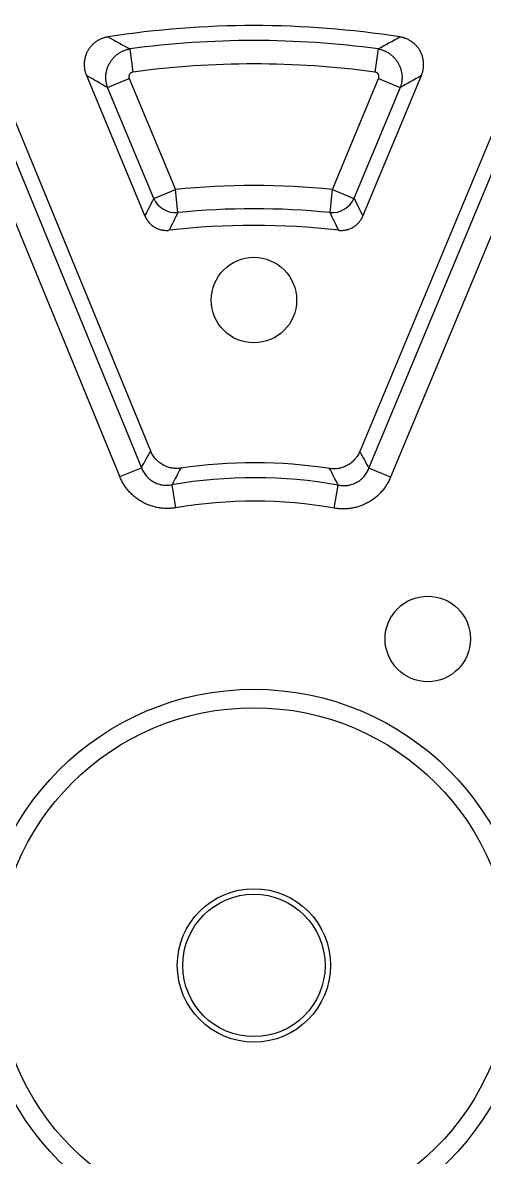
# Model space of a CAD drawing. Header units: millimetres. Extents: x -5 to 579, y 15 to 400.
# Drawn here: x 101.6 to 150.3, y 126.1 to 245.5 of the extents above; entities that cross this region are included whole.
import ezdxf

# ---------------------------------------------------------------- set-up
doc = ezdxf.new("R2010")
doc.units = ezdxf.units.MM
doc.layers.add('1', color=7, linetype='Continuous', true_color=0xffffff)

msp = doc.modelspace()

# ---------------------------------------------------------------- linework, layer by layer
at = {"layer": '1'}
for p, q in [((112.905104, 242.754192), (113.236013, 240.314512)), ((139.062762, 242.754192), (138.731853, 240.314512)), ((108.341057, 239.953892), (114.50553, 225.175471)), ((137.462336, 225.175471), (143.626809, 239.953892)), ((115.109471, 200.44624), (99.3447, 238.774764)), ((110.57548, 238.689191), (112.847742, 239.637012)), ((112.847742, 239.637012), (117.713771, 227.971421)), ((134.254096, 227.971421), (139.120124, 239.637012)), ((139.120124, 239.637012), (141.392386, 238.689191)), ((115.441509, 227.0236), (110.57548, 238.689191)), ((141.392386, 238.689191), (136.526358, 227.0236)), ((153.082088, 238.641286), (137.127105, 200.391551)), ((98.445723, 236.819053), (114.126412, 198.694955)), ((138.101452, 198.635404), (153.971339, 236.681133)), ((111.84947, 197.758434), (96.168781, 235.882532)), ((156.243601, 235.733312), (140.373714, 197.687583)), ((115.441509, 227.0236), (117.713771, 227.971421)), ((117.961094, 225.529848), (117.713771, 227.971421)), ((134.006772, 225.529848), (134.254096, 227.971421)), ((134.254096, 227.971421), (136.526358, 227.0236)), ((111.84947, 197.758434), (114.126412, 198.694955)), ((140.373714, 197.687583), (138.101452, 198.635404)), ((117.769602, 194.479475), (117.355575, 196.906432)), ((134.437366, 194.438074), (134.863444, 196.862944))]:
    msp.add_line(p, q, dxfattribs=at)
for centre, radius in [((125.983933, 146.328381), 112.5), ((125.983933, 216.328381), 4.5), ((144.300715, 180.678678), 4.5), ((125.983933, 146.328381), 29.0555205562947), ((125.983933, 146.328381), 27.11592376850159), ((125.983933, 146.328381), 8.071796769724468), ((125.983933, 146.328381), 7.49444650053485)]:
    msp.add_circle(centre, radius, dxfattribs=at)
for radius, start, end in [(98.88407623149843, 81.054748, 98.945252), (97.30874974829261, 82.27575699999998, 97.72424299999999), (94.8467303657621, 82.27575699999998, 97.72424299999999), (82.0608409645438, 84.21586199999999, 95.78413799999998), (79.6067730059246, 84.21586199999999, 95.78413799999998), (77.8618165994851, 83.414835, 96.585165), (52.88407623149841, 81.330849, 98.38451799999999), (51.30874974829261, 80.034197, 99.68117), (48.8467303657621, 80.034197, 99.68117)]:
    msp.add_arc((125.983933, 146.328381), radius, start, end, dxfattribs=at)
for centre, major_axis, ratio, start_param, end_param in [((117.713771, 227.971421), (2.226900919878225, -1.136183212798674), 0.97428, 4.021383073131314, 5.273319319272789), ((134.254096, 227.971421), (2.226900919878222, 1.136183212798681), 0.9742800000000001, 4.151458641496585, 5.403394887638058)]:
    msp.add_ellipse(centre, major_axis=major_axis, ratio=ratio, start_param=start_param, end_param=end_param, dxfattribs=at)
for points, knots in [([(110.6083866358513, 244.0097665058443), (110.4970739355509, 243.992245321178), (110.2783819315284, 243.9454158131667), (110.0673714291337, 243.8755672875842), (109.8602483408539, 243.7940694181427), (109.7586297691727, 243.7474980128512), (109.634157085286, 243.6816406267828), (109.6094572668088, 243.6681201571458), (109.560600829055, 243.6404719991455), (109.4880573345394, 243.5980496579516), (109.4177164462422, 243.5528037706514), (109.279941796509, 243.4585853168736), (109.1919593673695, 243.3908154303693), (109.0237861975297, 243.2452874028237), (108.9435941792551, 243.1675308995192), (108.8484454547193, 243.0638086768502), (108.8296853705738, 243.042750004994), (108.7929265746285, 243.0002594392998), (108.7388366327856, 242.9358621425633), (108.6878551569782, 242.86950340039), (108.5899781094498, 242.7342077061373), (108.5301621826626, 242.6405808092213), (108.4213967411935, 242.4464702975754), (108.3724459675656, 242.345987477242), (108.3074764130036, 242.1899271192679), (108.2874060053115, 242.1374224002352), (108.250491163327, 242.0317989112268), (108.2336241515939, 241.9786258871632), (108.1877131791417, 241.8180414138544), (108.1633451368411, 241.7095677765365), (108.1360930080702, 241.5447447345794), (108.1285625147239, 241.4894508141304), (108.1196222085537, 241.4059748698571), (108.1170349072701, 241.3780603259344), (108.1126529191386, 241.3220511867012), (108.1108563792198, 241.2939141135575), (108.1039026825178, 241.1533293740059), (108.1048075151599, 241.0415627466771), (108.1189768706412, 240.8193693892141), (108.1322434715638, 240.708942884362), (108.1613379723296, 240.5442999010904), (108.1725720375718, 240.4895854113133), (108.1917486370171, 240.4077657811094), (108.1985286406545, 240.3805346123261), (108.2128705819829, 240.3261570431661), (108.2204384783416, 240.2989928192513), (108.2600868247259, 240.163928261915), (108.2976701803082, 240.0579058580292), (108.3410572899889, 239.9538916156357)], [0, 0, 0, 0, 0.0625000000000152, 0.1250000000000304, 0.1250000000000304, 0.1875000000000456, 0.1875000000000456, 0.2031250000000476, 0.2031250000000476, 0.2187500000000496, 0.2500000000000513, 0.2500000000000513, 0.3125000000000518, 0.3125000000000518, 0.3750000000000523, 0.3750000000000523, 0.3906250000000521, 0.3906250000000521, 0.4062500000000519, 0.4375000000000443, 0.4375000000000443, 0.5000000000000228, 0.5000000000000228, 0.5625000000000012, 0.5625000000000012, 0.5937499999999903, 0.5937499999999903, 0.6249999999999796, 0.6249999999999796, 0.687499999999965, 0.687499999999965, 0.7187499999999577, 0.7187499999999577, 0.7343749999999579, 0.7343749999999579, 0.749999999999958, 0.749999999999958, 0.8124999999999738, 0.8124999999999738, 0.8749999999999896, 0.8749999999999896, 0.9062499999999938, 0.9062499999999938, 0.9218749999999962, 0.9218749999999962, 0.9374999999999986, 0.9374999999999986, 1, 1, 1, 1]), ([(143.626808926839, 239.9538916156357), (143.6701893525332, 240.0578898341504), (143.7448500037975, 240.2687096270124), (143.7958793564489, 240.4850433422951), (143.8349491353129, 240.7041676008792), (143.8485064989444, 240.8151244742381), (143.8576063471856, 240.9556514833817), (143.8590270289979, 240.9837738245868), (143.8610665890058, 241.0398738417759), (143.8629283388065, 241.1238901775916), (143.8612310450346, 241.2075092085388), (143.8531390052915, 241.3742228821838), (143.8414953104912, 241.4846677397159), (143.8056177561567, 241.7041519834386), (143.781385961245, 241.8131916001082), (143.7428694999409, 241.9485727520313), (143.7347572685665, 241.975583883777), (143.717816054703, 242.029153050086), (143.6912916787937, 242.1089603027492), (143.6614681650797, 242.1871469900743), (143.5974846384944, 242.3413902384193), (143.5490601511535, 242.4413853841963), (143.4406784971169, 242.6357107228072), (143.3807226665352, 242.7300415719519), (143.2818139529823, 242.8671292630656), (143.2476010146836, 242.9117276094003), (143.1769621409842, 242.9984983001617), (143.1405019166235, 243.0407181536331), (143.0277571107479, 243.1639407290581), (142.9481185437106, 243.2415168330379), (142.8219899656572, 243.3510658031375), (142.7572541633293, 243.4041325773211), (142.689983907646, 243.4546100131303), (142.6445683176678, 243.4876805674826), (142.6215410179263, 243.5039492653976), (142.5054281151481, 243.5835112864243), (142.4097472723553, 243.6412843960013), (142.2130529149644, 243.7456006371963), (142.112038504267, 243.7921418817353), (141.9565497136408, 243.8535993467131), (141.8778112816485, 243.8822347551788), (141.7975676605858, 243.9077004129641), (141.7437343983308, 243.9239667516192), (141.7166307768423, 243.9317489289701), (141.5808096693994, 243.9687225892565), (141.4708093756452, 243.9922426304376), (141.3594795809766, 244.0097665058443)], [0, 0, 0, 0, 0.062499999999991, 0.1249999999999819, 0.1249999999999819, 0.1874999999999729, 0.1874999999999729, 0.2031249999999707, 0.2031249999999707, 0.2187499999999684, 0.2499999999999717, 0.2499999999999717, 0.3124999999999706, 0.3124999999999706, 0.3749999999999694, 0.3749999999999694, 0.390624999999967, 0.390624999999967, 0.4062499999999646, 0.4374999999999598, 0.4374999999999598, 0.4999999999999573, 0.4999999999999573, 0.5624999999999548, 0.5624999999999548, 0.5937499999999567, 0.5937499999999567, 0.6249999999999586, 0.6249999999999586, 0.6874999999999624, 0.6874999999999624, 0.718749999999966, 0.7343749999999696, 0.7343749999999696, 0.749999999999973, 0.749999999999973, 0.8124999999999782, 0.8124999999999782, 0.8749999999999835, 0.8749999999999835, 0.906249999999986, 0.9218749999999886, 0.9218749999999886, 0.937499999999991, 0.937499999999991, 1, 1, 1, 1]), ([(110.5754802985724, 238.68919050803), (110.5360426639883, 238.7930913510113), (110.5025860517118, 238.8989555672881), (110.4613264656408, 239.0606817597083), (110.4490456913095, 239.1151941051536), (110.4276508820194, 239.2243715892946), (110.418516276815, 239.2790889510778), (110.3957155731137, 239.4436198707765), (110.3775623226508, 239.6640024104915), (110.3836974839183, 239.8863838135391), (110.3953476148788, 240.0260153736593), (110.3980747128212, 240.0540166366058), (110.4042947876425, 240.1098399399895), (110.4147674222067, 240.1932869028289), (110.4286243941623, 240.2758807845127), (110.4607778313178, 240.4399494932165), (110.4881192119411, 240.5478399796174), (110.55456426069, 240.7606560390407), (110.5936668347385, 240.8655818878762), (110.6501461063508, 240.9948231962735), (110.6618137979178, 241.0205505336516), (110.6857680773438, 241.0715006691967), (110.7226767186098, 241.1472813735801), (110.7624822001315, 241.221151549976), (110.8458985773876, 241.3663821514272), (110.9065717384592, 241.4598638959157), (111.0380281183744, 241.6401595899317), (111.1088102173735, 241.7269742780174), (111.2608567182984, 241.8936903573016), (111.3407531621041, 241.9720831549302), (111.5077827877618, 242.1190810806896), (111.5949533421423, 242.1877250035503), (111.7765985991198, 242.3153125062292), (111.8710724748192, 242.3742571842521), (112.0184652366456, 242.4551282263815), (112.0681722952347, 242.4806163318927), (112.1684350655749, 242.5285729441568), (112.2190362754436, 242.5510663994695), (112.372229069907, 242.6141563845252), (112.4762055729491, 242.6503759546596), (112.6878512636537, 242.7111444709021), (112.7955200301169, 242.7356947484578), (112.9051040828343, 242.7541917602753)], [0, 0, 0, 0, 0.0625000000000138, 0.0625000000000138, 0.093750000000017, 0.093750000000017, 0.1250000000000203, 0.1250000000000203, 0.1875000000000193, 0.2500000000000184, 0.2500000000000184, 0.26562500000002, 0.26562500000002, 0.2812500000000216, 0.3125000000000174, 0.3125000000000174, 0.3750000000000164, 0.3750000000000164, 0.4375000000000155, 0.4375000000000155, 0.4531250000000152, 0.4531250000000152, 0.4687500000000149, 0.5000000000000144, 0.5000000000000144, 0.5625000000000129, 0.5625000000000129, 0.6250000000000113, 0.6250000000000113, 0.6875000000000098, 0.6875000000000098, 0.7500000000000082, 0.7500000000000082, 0.8125000000000068, 0.8125000000000068, 0.843750000000006, 0.843750000000006, 0.8750000000000052, 0.8750000000000052, 0.9375000000000027, 0.9375000000000027, 1, 1, 1, 1]), ([(139.0627621339918, 242.7541917602741), (139.1723467253896, 242.7356946575312), (139.2806015968354, 242.7110444302947), (139.4409995667648, 242.6648869365993), (139.494241973273, 242.6479255147833), (139.5992576567382, 242.6111930792081), (139.6510863864768, 242.5914134155602), (139.8045722982774, 242.5279112273482), (140.0038979601748, 242.4321644535736), (140.1926691081708, 242.3144505486936), (140.3072547927187, 242.2338106837858), (140.3300358564586, 242.2173022191128), (140.3750561885848, 242.1837150506608), (140.4417605969084, 242.1324940932788), (140.5060179953035, 242.0787843158193), (140.6313228712519, 241.9680999948567), (140.7898550797883, 241.8118340089947), (140.9313806112494, 241.6382707625198), (141.0143382929338, 241.524204049747), (141.0306375215617, 241.5011310053583), (141.0624877817659, 241.4547059886501), (141.10921307167, 241.3845511190324), (141.1528254894163, 241.3128626557689), (141.2359611368125, 241.1674711423464), (141.2859451618993, 241.0678635145173), (141.3750493145148, 240.8632960341217), (141.4141706452048, 240.7583367742984), (141.4811494843139, 240.5428690060422), (141.5083969004321, 240.434303511244), (141.550788729041, 240.2158765890022), (141.5659477065847, 240.1059633490345), (141.5842039460654, 239.8847387442805), (141.5873025734605, 239.7734275377189), (141.5825676410285, 239.6053731373045), (141.5794307302461, 239.5496005098138), (141.5701226365646, 239.4388495578729), (141.5639499790078, 239.3838193683942), (141.5409418093178, 239.2197497431869), (141.5196298269309, 239.1117281297374), (141.465069920558, 238.8983988322371), (141.4318233583075, 238.7930908385042), (141.3923859182535, 238.689190508025)], [0, 0, 0, 0, 0.0625000000000012, 0.0625000000000012, 0.0937500000000014, 0.0937500000000014, 0.1250000000000016, 0.1250000000000016, 0.1875000000000029, 0.2500000000000043, 0.2500000000000043, 0.2656250000000026, 0.2656250000000026, 0.2812500000000009, 0.3124999999999975, 0.3124999999999975, 0.3749999999999848, 0.4374999999999721, 0.4374999999999721, 0.4531249999999687, 0.4531249999999687, 0.4687499999999652, 0.4999999999999648, 0.4999999999999648, 0.5624999999999644, 0.5624999999999644, 0.624999999999964, 0.624999999999964, 0.6874999999999637, 0.6874999999999637, 0.7499999999999633, 0.7499999999999633, 0.8124999999999629, 0.8124999999999629, 0.8437499999999666, 0.8437499999999666, 0.8749999999999701, 0.8749999999999701, 0.9374999999999851, 0.9374999999999851, 1, 1, 1, 1]), ([(113.2360129748429, 240.3145117105244), (113.1983487150142, 240.3094030740499), (113.1619265299858, 240.300288889692), (113.109136969874, 240.2806718372242), (113.0918499862133, 240.2731328811175), (113.0579302526923, 240.2559520220697), (113.0416297605875, 240.2464782074188), (112.9946516868127, 240.2154799201155), (112.9658723645831, 240.1914122891199), (112.9136946487621, 240.1360680264674), (112.891350813892, 240.1059064125932), (112.8632927132577, 240.0570705894268), (112.854838453646, 240.0401419539261), (112.8399209443532, 240.0052088013261), (112.8272066717871, 239.9697273384177), (112.8187258136761, 239.9331923233613), (112.8139496771446, 239.9053967324266), (112.8126223333629, 239.8960656602364), (112.8105041153181, 239.8772700069307), (112.8097124564007, 239.8677757159721), (112.8071459674517, 239.8204769981556), (112.8094446505627, 239.7830197997479), (112.8191405753217, 239.7273821101909), (112.8234499285422, 239.7088484229334), (112.834099733032, 239.6724292488049), (112.8404247685748, 239.6545543177221), (112.8477423441305, 239.6370115018213)], [0, 0, 0, 0, 0.1249999999999993, 0.1249999999999993, 0.1875000000000042, 0.1875000000000042, 0.2500000000000092, 0.2500000000000092, 0.375000000000019, 0.375000000000019, 0.500000000000029, 0.500000000000029, 0.562500000000014, 0.562500000000014, 0.6249999999999989, 0.6874999999999839, 0.6874999999999839, 0.7187499999999764, 0.7187499999999764, 0.7499999999999689, 0.7499999999999689, 0.8749999999999845, 0.8749999999999845, 0.9374999999999921, 0.9374999999999921, 1, 1, 1, 1]), ([(139.1201238726953, 239.6370115018162), (139.1347565174181, 239.6720911249175), (139.1453052872929, 239.708123992514), (139.1550663208031, 239.763588294117), (139.1573007634527, 239.7823148235281), (139.1596244648431, 239.8202665134226), (139.1596907844557, 239.8391200214383), (139.1566940613588, 239.895323686673), (139.1504771100212, 239.932321649865), (139.1291029371702, 240.00531922464), (139.1143746535678, 240.0398452761949), (139.0864228017294, 240.0887420031508), (139.0760904733252, 240.1045943446918), (139.0534910523978, 240.1351250250457), (139.0293047463677, 240.1640319305745), (139.0020693206208, 240.1898188346449), (138.9805015095581, 240.2079912409263), (138.9731215876792, 240.2138536261577), (138.9579753514519, 240.2251830218302), (138.9501838012957, 240.2306657273642), (138.9106715177925, 240.2567910620195), (138.8771910909896, 240.273743531714), (138.8242848450905, 240.293504413702), (138.8061153127108, 240.2991556317742), (138.7693087386588, 240.3083779197923), (138.750688595771, 240.3119569550135), (138.731853241985, 240.3145117105244)], [0, 0, 0, 0, 0.125000000000004, 0.125000000000004, 0.1875000000000059, 0.1875000000000059, 0.2500000000000079, 0.2500000000000079, 0.3749999999999657, 0.3749999999999657, 0.4999999999999235, 0.4999999999999235, 0.562499999999924, 0.562499999999924, 0.6249999999999244, 0.6874999999999248, 0.6874999999999248, 0.7187499999999399, 0.7187499999999399, 0.7499999999999549, 0.7499999999999549, 0.8749999999999695, 0.8749999999999695, 0.9374999999999848, 0.9374999999999848, 1, 1, 1, 1]), ([(114.5055298187194, 225.17547137629), (114.5568980469461, 225.0523235708376), (114.6173129894312, 224.9348768030753), (114.7556978178932, 224.7110460016704), (114.8336661280114, 224.6046609749568), (114.9425954809108, 224.4789071778432), (114.9649838034758, 224.4540975135237), (115.0105136182562, 224.4056587866624), (115.0800781155726, 224.3346048799892), (115.1533939609803, 224.2682902778904), (115.3049632089031, 224.1418989877488), (115.4125611940063, 224.0659154372763), (115.555504338949, 223.9816059159695), (115.5845684048043, 223.9652538317817), (115.6433286551856, 223.9337689700191), (115.7321419901202, 223.8885110836027), (115.8229354629188, 223.8490480431419), (116.007108647418, 223.7776905544441), (116.1333230676651, 223.7401634655334), (116.2954484192215, 223.7060062591361), (116.3280926349321, 223.6998161438239), (116.3938263342192, 223.6887389834242), (116.4268248593357, 223.6838695922617), (116.5257151869333, 223.6713200208007), (116.5917026799578, 223.6656604790896), (116.789843434034, 223.6566438738074), (116.9221738616669, 223.6611993263081), (117.0547449613485, 223.6765035412109)], [0, 0, 0, 0, 0.1250000000000289, 0.1250000000000289, 0.2500000000000578, 0.2500000000000578, 0.2812500000000606, 0.2812500000000606, 0.3125000000000634, 0.3750000000000587, 0.3750000000000587, 0.5000000000000493, 0.5000000000000493, 0.5312500000000476, 0.5312500000000476, 0.5625000000000459, 0.6250000000000366, 0.6250000000000366, 0.7500000000000167, 0.7500000000000167, 0.7812500000000143, 0.7812500000000143, 0.8125000000000119, 0.8125000000000119, 0.8750000000000087, 0.8750000000000087, 1, 1, 1, 1]), ([(134.9131212554812, 223.6765035412106), (135.045681264617, 223.6612006066179), (135.1776741989038, 223.6566816057742), (135.440561343911, 223.6685377807242), (135.571455635501, 223.6849114186764), (135.7343564608584, 223.7190142365291), (135.7669113172771, 223.7265274743338), (135.8313474342975, 223.742790253387), (135.9272183415752, 223.769084269995), (136.0207761634441, 223.800988766455), (136.2048496250812, 223.872176691999), (136.3235284559541, 223.9294267513642), (136.4666806788617, 224.0135931941259), (136.495112964556, 224.0311020295801), (136.5511026073284, 224.0671886420375), (136.633704561969, 224.1228650240178), (136.7122389384856, 224.1830913640145), (136.8639961836789, 224.30948545114), (136.9581184656312, 224.4016333671784), (137.0668271964877, 224.5268230799487), (137.0881191181287, 224.5523641923658), (137.1297891476189, 224.6044686014731), (137.1500461143449, 224.6308809289739), (137.2090683117293, 224.7111249723679), (137.2461071455356, 224.7659866088375), (137.3504314260699, 224.9345881107025), (137.4109665850098, 225.0523197713392), (137.4623363981085, 225.17547137629)], [0, 0, 0, 0, 0.1249999999999907, 0.1249999999999907, 0.2499999999999813, 0.2499999999999813, 0.2812499999999776, 0.2812499999999776, 0.3124999999999738, 0.3749999999999662, 0.3749999999999662, 0.4999999999999447, 0.4999999999999447, 0.5312499999999433, 0.5312499999999433, 0.5624999999999418, 0.6249999999999478, 0.6249999999999478, 0.7499999999999609, 0.7499999999999609, 0.7812499999999672, 0.7812499999999672, 0.8124999999999736, 0.8124999999999736, 0.8749999999999861, 0.8749999999999861, 1, 1, 1, 1]), ([(118.2726035848243, 198.6472198688101), (118.1094309793952, 198.6231696843377), (117.9463904983754, 198.6127556787228), (117.7020229391953, 198.617070398788), (117.6205994412993, 198.6218479218762), (117.49851355461, 198.6341085255833), (117.4578264959092, 198.6390454962695), (117.3764691188391, 198.6506471589236), (117.3357098543616, 198.6573302691987), (117.1335165167116, 198.6948491184274), (116.9763087591464, 198.7379224173498), (116.7471254440715, 198.821568156133), (116.6718413376301, 198.8526388169767), (116.5606069569269, 198.9041034064206), (116.5054132359964, 198.9310518575129), (116.450864637557, 198.9598530275695), (116.4146437373811, 198.9794697490966), (116.396602955801, 198.9894883380904), (116.2356671172742, 199.0810945855111), (116.1013314004149, 199.1734245270845), (115.9124050076913, 199.3276469965143), (115.8211025236185, 199.4087106492408), (115.7345917276232, 199.4957662280051), (115.6779984444389, 199.5551545288019), (115.6501950092145, 199.5855774356621), (115.5144647415546, 199.7405088947494), (115.4176680346625, 199.8718042173434), (115.2465388665059, 200.1484025480663), (115.1722089554403, 200.2937071463837), (115.1094711735805, 200.4462400711398)], [0, 0, 0, 0, 0.1249999999999983, 0.1249999999999983, 0.1874999999999982, 0.1874999999999982, 0.2187499999999979, 0.2187499999999979, 0.2499999999999976, 0.2499999999999976, 0.3749999999999942, 0.3749999999999942, 0.4374999999999932, 0.4374999999999932, 0.4687499999999927, 0.4843749999999925, 0.4843749999999925, 0.4999999999999922, 0.4999999999999922, 0.6249999999999831, 0.6249999999999831, 0.6874999999999781, 0.718749999999978, 0.718749999999978, 0.7499999999999778, 0.7499999999999778, 0.8749999999999889, 0.8749999999999889, 1, 1, 1, 1]), ([(137.1271053184977, 200.3915505882535), (137.0636089363524, 200.2393273096765), (136.9884952784814, 200.0942460313328), (136.8588409731486, 199.8870653255727), (136.8127780379851, 199.8197540202048), (136.7393436599028, 199.7214551665866), (136.7141413103674, 199.6891341159028), (136.6622647259251, 199.6253968915403), (136.6355288564941, 199.5939139842202), (136.4991594281382, 199.4399879234035), (136.3812177020153, 199.3274740971473), (136.1914094641054, 199.1741950496084), (136.0932650549069, 199.1014481239556), (135.9730022230319, 199.0234974919721), (135.9202053105827, 198.9915985637313), (135.8847255911903, 198.9706711144498), (135.8668414841337, 198.9603754458614), (135.7053891375846, 198.8696825456016), (135.5570273770745, 198.802157044752), (135.3274901142148, 198.7197532471918), (135.2498058365529, 198.695449155902), (135.131503107455, 198.6637888024594), (135.0917724480567, 198.6540356320219), (135.0117106643465, 198.6361504583403), (134.9713095025672, 198.6280061505696), (134.7685839157505, 198.5915532252576), (134.6061806696932, 198.5762805993319), (134.280949620793, 198.5722056875377), (134.1181217696756, 198.5834064115037), (133.9550748403284, 198.6082662629096)], [0, 0, 0, 0, 0.1250000000000113, 0.1250000000000113, 0.1875000000000147, 0.1875000000000147, 0.2187500000000163, 0.2187500000000163, 0.250000000000018, 0.250000000000018, 0.3750000000000255, 0.3750000000000255, 0.4375000000000282, 0.46875000000003, 0.484375000000031, 0.484375000000031, 0.500000000000032, 0.500000000000032, 0.6250000000000236, 0.6250000000000236, 0.6875000000000195, 0.6875000000000195, 0.7187500000000175, 0.7187500000000175, 0.7500000000000153, 0.7500000000000153, 0.8750000000000077, 0.8750000000000077, 1, 1, 1, 1]), ([(114.1264122604247, 198.6949550195029), (114.1873538442946, 198.5382061238645), (114.2604388491647, 198.3885360006843), (114.4307174674375, 198.1032490250757), (114.5278998214181, 197.967625611513), (114.6656010182843, 197.8075528381431), (114.69379576116, 197.7762061446456), (114.7513142358343, 197.7150151209877), (114.7806640053964, 197.6851404553317), (114.8704674648486, 197.5976576959601), (114.932672307953, 197.5421871807962), (115.1262655411097, 197.3842942827074), (115.2645797079991, 197.2903259411304), (115.4496903461343, 197.1877793621961), (115.4870777438703, 197.1681609752247), (115.5624018637847, 197.1307586685868), (115.6003658380691, 197.112959649369), (115.7151485463307, 197.0622243077948), (115.8705644443871, 197.001665711147), (116.0306438642204, 196.9550420466886), (116.1524584810266, 196.9253185379876), (116.1933562374312, 196.916285863597), (116.2757431675785, 196.8999877210498), (116.3172668926428, 196.8927170158044), (116.5260244622269, 196.8609025234738), (116.6925541889337, 196.8504712544036), (117.0247297715339, 196.8574791372389), (117.1903752124746, 196.8749313850529), (117.3555751798597, 196.906431826819)], [0, 0, 0, 0, 0.1250000000000019, 0.1250000000000019, 0.2500000000000038, 0.2500000000000038, 0.2812500000000032, 0.2812500000000032, 0.3125000000000027, 0.3125000000000027, 0.3750000000000043, 0.3750000000000043, 0.5000000000000032, 0.5000000000000032, 0.5312500000000028, 0.5312500000000028, 0.5625000000000022, 0.5625000000000022, 0.6250000000000013, 0.6875000000000003, 0.6875000000000003, 0.7187499999999993, 0.7187499999999993, 0.7499999999999982, 0.7499999999999982, 0.8749999999999991, 0.8749999999999991, 1, 1, 1, 1]), ([(134.8634441149907, 196.8629441254521), (135.0284842439852, 196.8306236560222), (135.1940369768783, 196.8123492902533), (135.526160351091, 196.8036903267449), (135.692730516435, 196.8132926777308), (135.9016282159215, 196.8440644456868), (135.943193443673, 196.8511291475113), (136.0256577396342, 196.8670161365423), (136.0665964375838, 196.8758442166661), (136.1885408631171, 196.9049560392678), (136.2686764112716, 196.9278628760906), (136.5056153380132, 197.0070365352502), (136.6589772869378, 197.0736772681236), (136.8446091920438, 197.1752771033103), (136.8811780061814, 197.1963821123579), (136.9530591281346, 197.2400371375239), (136.9883987760698, 197.2626021148228), (137.0926447937912, 197.3324728577916), (137.226917934522, 197.4314283368773), (137.3519096933388, 197.5417743785758), (137.4421607149937, 197.6288204611656), (137.4716615083797, 197.658551164737), (137.5294861079732, 197.7194570382263), (137.5578328165052, 197.75065860755), (137.6963400554164, 197.9100552776858), (137.7942011726205, 198.0452011871715), (137.9659028393696, 198.3296492703953), (138.0397321249022, 198.4789580802957), (138.1014521399657, 198.6354035470531)], [0, 0, 0, 0, 0.1250000000000083, 0.1250000000000083, 0.2500000000000165, 0.2500000000000165, 0.2812500000000185, 0.2812500000000185, 0.3125000000000205, 0.3125000000000205, 0.3750000000000246, 0.3750000000000246, 0.5000000000000326, 0.5000000000000326, 0.5312500000000332, 0.5312500000000332, 0.5625000000000336, 0.5625000000000336, 0.6250000000000347, 0.687500000000036, 0.687500000000036, 0.7187500000000352, 0.7187500000000352, 0.7500000000000345, 0.7500000000000345, 0.8750000000000172, 0.8750000000000172, 1, 1, 1, 1]), ([(117.7696017262803, 194.4794745839292), (117.6179745970836, 194.4536077678454), (117.3146961330538, 194.4148874607784), (116.8597076496397, 194.3948633862602), (116.5563350408306, 194.4067567706767), (116.2529385932508, 194.4314662474613), (116.1012284522464, 194.4502278649528), (115.7977834536699, 194.5010391095208), (115.6481941139522, 194.5327321426185), (115.3533120192703, 194.6083086852348), (115.0626755806983, 194.6960859904569), (114.7804622461521, 194.808068810672), (114.5720007223796, 194.9012474051332), (114.5030473076792, 194.9338408050127), (114.3662231674884, 195.0021389340186), (114.2983081776395, 195.0378681910022), (114.0964950104442, 195.1496616407284), (113.8357750039439, 195.3091789954434), (113.4689771919157, 195.5788198260778), (113.2404417801318, 195.778583897607), (113.0199737399272, 195.988436187498), (112.9137424921413, 196.0984400770772), (112.7097104841758, 196.3286986954097), (112.6133313973056, 196.4473425370749), (112.4314453235637, 196.6914088101937), (112.2604331407692, 196.9422547897305), (112.036044402977, 197.3385560386665), (111.9079799129279, 197.6161792545716), (111.8494697073169, 197.7584337705166)], [0, 0, 0, 0, 0.062500000000001, 0.125000000000002, 0.187500000000003, 0.187500000000003, 0.250000000000004, 0.250000000000004, 0.312500000000005, 0.312500000000005, 0.375000000000006, 0.437500000000007, 0.437500000000007, 0.4687500000000066, 0.4687500000000066, 0.5000000000000062, 0.5000000000000062, 0.5625000000000054, 0.6250000000000047, 0.6875000000000039, 0.6875000000000039, 0.7500000000000031, 0.7500000000000031, 0.8125000000000023, 0.8125000000000023, 0.8750000000000016, 0.9375000000000008, 1, 1, 1, 1]), ([(140.373714185524, 197.6875825532619), (140.3144978875073, 197.5456201496612), (140.1850551592861, 197.2686334180306), (139.9586935838435, 196.8734426838002), (139.7864296662308, 196.6234398832395), (139.6033230469426, 196.3802696512921), (139.5063493735346, 196.2621001976169), (139.3011601540803, 196.0328453979403), (139.1943925785869, 195.9233818424024), (138.9728540023777, 195.7146041936051), (138.7432755692309, 195.5159379031779), (138.4977465453321, 195.3373319372769), (138.3075428832049, 195.2109949401737), (138.243130891602, 195.1701538078804), (138.1122566343404, 195.0910500786953), (138.0457500286442, 195.0527632213712), (137.8433708095588, 194.941997563564), (137.706268000294, 194.8744846695726), (137.4278375478657, 194.7517093929717), (137.1451816146753, 194.6411865034251), (136.8541750244559, 194.5548775407285), (136.5589570027549, 194.4807802271841), (136.4091974004924, 194.449829269584), (136.1055231848711, 194.4005327597055), (135.953730218693, 194.3825272818123), (135.650229423142, 194.3593283763181), (135.3468137784213, 194.3489436317082), (134.8919419072477, 194.3712286286163), (134.5888625691525, 194.4114539275449), (134.4373661397355, 194.4380736136644)], [0, 0, 0, 0, 0.0625, 0.1249999999999999, 0.1874999999999999, 0.1874999999999999, 0.2499999999999999, 0.2499999999999999, 0.3124999999999999, 0.3124999999999999, 0.3749999999999998, 0.4374999999999998, 0.4374999999999998, 0.4687499999999995, 0.4687499999999995, 0.4999999999999992, 0.4999999999999992, 0.5624999999999993, 0.5624999999999993, 0.6249999999999994, 0.6874999999999994, 0.6874999999999994, 0.7499999999999996, 0.7499999999999996, 0.8124999999999997, 0.8124999999999997, 0.8749999999999997, 0.9374999999999998, 1, 1, 1, 1])]:
    msp.add_open_spline(points, degree=3, knots=knots, dxfattribs=at)
for points in [[(110.6083760533655, 244.0097806711841), (111.3711188934592, 243.5979675356486), (112.1366411313337, 243.1795745618587), (112.905104082836, 242.7541917602741)], [(139.0627621339918, 242.7541917602741), (139.8312250854941, 243.1795745618587), (140.5967473233686, 243.5979675356486), (141.3594901634623, 244.0097806711841)], [(110.5754802985743, 238.689190508025), (109.8281603159606, 239.1174743627932), (109.0833817120564, 239.5389263262738), (108.3410049916689, 239.9539340179099)], [(143.6268612251589, 239.95393401791), (142.8844845047714, 239.5389263262738), (142.1397059008673, 239.1174743627932), (141.3923859182536, 238.689190508025)], [(114.5055377079647, 225.1754871339037), (114.8164263201941, 225.7939855312709), (115.1284352901886, 226.4099815048596), (115.4415085982356, 227.0236001799338)], [(136.5263576185923, 227.0236001799338), (136.8394309266392, 226.4099815048596), (137.1514398966338, 225.7939855312709), (137.4623285088631, 225.1754871339037)], [(117.9610937333265, 225.5298477394607), (117.6576811964916, 224.9144197788256), (117.3555442666991, 224.2966818473706), (117.0547517434873, 223.6765175848708)], [(134.9131144733404, 223.6765175848707), (134.6123219501769, 224.2966818472703), (134.3101850202455, 224.9144197790097), (134.0067724835014, 225.5298477394607)], [(114.1264122604247, 198.6949550195029), (114.4521685883172, 199.2831052090586), (114.779895961678, 199.8667733224306), (115.1094675201031, 200.4462416677334)], [(137.1271089798615, 200.3915521666777), (137.4537978127307, 199.810453739723), (137.7786216198579, 199.2251647579878), (138.1014521399657, 198.6354035470531)], [(118.2725981538591, 198.6472179643021), (117.9645275278411, 198.0709378329454), (117.6587990214286, 197.4907565796457), (117.3555751798603, 196.906431826819)], [(134.8634441149906, 196.862944125452), (134.5631267993236, 197.448768010909), (134.2602842658131, 198.0304608905377), (133.9550802617655, 198.6082643314454)]]:
    msp.add_open_spline(points, degree=3, dxfattribs=at)

doc.saveas('drawing.dxf')
